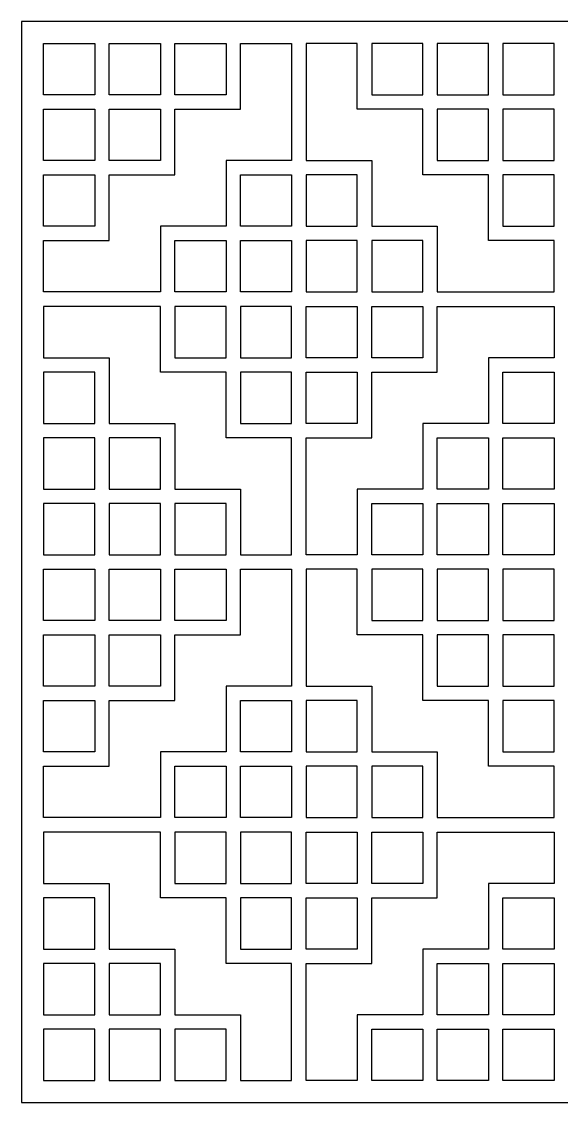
# Model space of a CAD drawing. Header units: centimetres. Extents: x 18.67 to 27, y 0.67 to 9.
# Drawn here: x 18.67 to 22.83, y 0.67 to 9 of the extents above; entities that cross this region are included whole.
import ezdxf

# ---------------------------------------------------------------- set-up
doc = ezdxf.new("R2010")
doc.units = ezdxf.units.CM
doc.header["$MEASUREMENT"] = 0
doc.layers.add('layer 1', color=7, linetype='Continuous')

msp = doc.modelspace()

# ---------------------------------------------------------------- linework, layer by layer
at = {"layer": 'layer 1', "color": 250}
for points, knots in [([(18.66911, 9.00077), (18.66911, 9.00077), (26.99977, 9.00077), (26.99977, 9.00077), (26.99977, 9.00077), (26.99977, 9.00077), (26.99977, 0.67011), (26.99977, 0.67011), (26.99977, 0.67011), (26.99977, 0.67011), (18.66911, 0.67011), (18.66911, 0.67011), (18.66911, 0.67011), (18.66911, 0.67011), (18.66911, 9.00077), (18.66911, 9.00077)], [0, 0, 0, 0, 0.2, 0.2, 0.2, 0.2, 0.4, 0.4, 0.4, 0.4, 0.6, 0.6, 0.6, 0.6, 1, 1, 1, 1]), ([(20.35747, 8.83191), (20.35747, 8.83191), (20.35747, 8.32541), (20.35747, 8.32541), (20.35747, 8.32541), (20.35747, 8.32541), (19.85097, 8.32541), (19.85097, 8.32541), (19.85097, 8.32541), (19.85097, 8.32541), (19.85097, 7.81892), (19.85097, 7.81892), (19.85097, 7.81892), (19.85097, 7.81892), (19.34448, 7.81892), (19.34448, 7.81892), (19.34448, 7.81892), (19.34448, 7.81892), (19.34448, 7.31242), (19.34448, 7.31242), (19.34448, 7.31242), (19.34448, 7.31242), (18.83798, 7.31242), (18.83798, 7.31242), (18.83798, 7.31242), (18.83798, 7.31242), (18.83798, 6.91693), (18.83798, 6.91693), (18.83798, 6.91693), (19.13864, 6.91693), (19.4393, 6.91693), (19.73996, 6.91693), (19.73996, 6.91693), (19.73996, 6.91693), (19.73996, 7.42343), (19.73996, 7.42343), (19.73996, 7.42343), (19.73996, 7.42343), (20.24646, 7.42343), (20.24646, 7.42343), (20.24646, 7.42343), (20.24646, 7.42343), (20.24646, 7.92993), (20.24646, 7.92993), (20.24646, 7.92993), (20.24646, 7.92993), (20.75295, 7.92993), (20.75295, 7.92993), (20.75295, 7.92993), (20.75295, 7.92993), (20.75295, 8.83191), (20.75295, 8.83191), (20.75295, 8.83191), (20.75295, 8.83191), (20.35747, 8.83191), (20.35747, 8.83191)], [0, 0, 0, 0, 0.0666667, 0.0666667, 0.0666667, 0.0666667, 0.1333333, 0.1333333, 0.1333333, 0.1333333, 0.2, 0.2, 0.2, 0.2, 0.2666667, 0.2666667, 0.2666667, 0.2666667, 0.3333333, 0.3333333, 0.3333333, 0.3333333, 0.4, 0.4, 0.4, 0.4, 0.4666667, 0.4666667, 0.4666667, 0.4666667, 0.5333333, 0.5333333, 0.5333333, 0.5333333, 0.6, 0.6, 0.6, 0.6, 0.6666667, 0.6666667, 0.6666667, 0.6666667, 0.7333333, 0.7333333, 0.7333333, 0.7333333, 0.8, 0.8, 0.8, 0.8, 0.8666667, 0.8666667, 0.8666667, 0.8666667, 1, 1, 1, 1]), ([(18.83798, 8.43642), (18.83798, 8.43642), (19.23346, 8.43642), (19.23346, 8.43642), (19.23346, 8.43642), (19.23346, 8.43642), (19.23346, 8.83191), (19.23346, 8.83191), (19.23346, 8.83191), (19.23346, 8.83191), (18.83798, 8.83191), (18.83798, 8.83191), (18.83798, 8.83191), (18.83798, 8.83191), (18.83798, 8.43642), (18.83798, 8.43642)], [0, 0, 0, 0, 0.2, 0.2, 0.2, 0.2, 0.4, 0.4, 0.4, 0.4, 0.6, 0.6, 0.6, 0.6, 1, 1, 1, 1]), ([(19.34448, 8.83191), (19.34448, 8.83191), (19.34448, 8.43642), (19.34448, 8.43642), (19.34448, 8.43642), (19.34448, 8.43642), (19.73996, 8.43642), (19.73996, 8.43642), (19.73996, 8.43642), (19.73996, 8.43642), (19.73996, 8.83191), (19.73996, 8.83191), (19.73996, 8.83191), (19.73996, 8.83191), (19.34448, 8.83191), (19.34448, 8.83191)], [0, 0, 0, 0, 0.2, 0.2, 0.2, 0.2, 0.4, 0.4, 0.4, 0.4, 0.6, 0.6, 0.6, 0.6, 1, 1, 1, 1]), ([(19.85097, 8.83191), (19.85097, 8.83191), (19.85097, 8.43642), (19.85097, 8.43642), (19.85097, 8.43642), (19.85097, 8.43642), (20.24646, 8.43642), (20.24646, 8.43642), (20.24646, 8.43642), (20.24646, 8.43642), (20.24646, 8.83191), (20.24646, 8.83191), (20.24646, 8.83191), (20.24646, 8.83191), (19.85097, 8.83191), (19.85097, 8.83191)], [0, 0, 0, 0, 0.2, 0.2, 0.2, 0.2, 0.4, 0.4, 0.4, 0.4, 0.6, 0.6, 0.6, 0.6, 1, 1, 1, 1]), ([(21.25945, 8.83191), (21.25945, 8.83191), (21.25945, 8.32541), (21.25945, 8.32541), (21.25945, 8.32541), (21.25945, 8.32541), (21.76594, 8.32541), (21.76594, 8.32541), (21.76594, 8.32541), (21.76594, 8.32541), (21.76594, 7.81892), (21.76594, 7.81892), (21.76594, 7.81892), (21.76594, 7.81892), (22.27244, 7.81892), (22.27244, 7.81892), (22.27244, 7.81892), (22.27244, 7.81892), (22.27244, 7.31242), (22.27244, 7.31242), (22.27244, 7.31242), (22.27244, 7.31242), (22.77894, 7.31242), (22.77894, 7.31242), (22.77894, 7.31242), (22.77894, 7.31242), (22.77894, 6.91693), (22.77894, 6.91693), (22.77894, 6.91693), (22.47828, 6.91693), (22.17761, 6.91693), (21.87696, 6.91693), (21.87696, 6.91693), (21.87696, 6.91693), (21.87696, 7.42343), (21.87696, 7.42343), (21.87696, 7.42343), (21.87696, 7.42343), (21.37046, 7.42343), (21.37046, 7.42343), (21.37046, 7.42343), (21.37046, 7.42343), (21.37046, 7.92993), (21.37046, 7.92993), (21.37046, 7.92993), (21.37046, 7.92993), (20.86397, 7.92993), (20.86397, 7.92993), (20.86397, 7.92993), (20.86397, 7.92993), (20.86397, 8.83191), (20.86397, 8.83191), (20.86397, 8.83191), (20.86397, 8.83191), (21.25945, 8.83191), (21.25945, 8.83191)], [0, 0, 0, 0, 0.0666667, 0.0666667, 0.0666667, 0.0666667, 0.1333333, 0.1333333, 0.1333333, 0.1333333, 0.2, 0.2, 0.2, 0.2, 0.2666667, 0.2666667, 0.2666667, 0.2666667, 0.3333333, 0.3333333, 0.3333333, 0.3333333, 0.4, 0.4, 0.4, 0.4, 0.4666667, 0.4666667, 0.4666667, 0.4666667, 0.5333333, 0.5333333, 0.5333333, 0.5333333, 0.6, 0.6, 0.6, 0.6, 0.6666667, 0.6666667, 0.6666667, 0.6666667, 0.7333333, 0.7333333, 0.7333333, 0.7333333, 0.8, 0.8, 0.8, 0.8, 0.8666667, 0.8666667, 0.8666667, 0.8666667, 1, 1, 1, 1]), ([(21.76594, 8.83191), (21.76594, 8.83191), (21.76594, 8.43642), (21.76594, 8.43642), (21.76594, 8.43642), (21.76594, 8.43642), (21.37046, 8.43642), (21.37046, 8.43642), (21.37046, 8.43642), (21.37046, 8.43642), (21.37046, 8.83191), (21.37046, 8.83191), (21.37046, 8.83191), (21.37046, 8.83191), (21.76594, 8.83191), (21.76594, 8.83191)], [0, 0, 0, 0, 0.2, 0.2, 0.2, 0.2, 0.4, 0.4, 0.4, 0.4, 0.6, 0.6, 0.6, 0.6, 1, 1, 1, 1]), ([(22.27244, 8.83191), (22.27244, 8.83191), (22.27244, 8.43642), (22.27244, 8.43642), (22.27244, 8.43642), (22.27244, 8.43642), (21.87696, 8.43642), (21.87696, 8.43642), (21.87696, 8.43642), (21.87696, 8.43642), (21.87696, 8.83191), (21.87696, 8.83191), (21.87696, 8.83191), (21.87696, 8.83191), (22.27244, 8.83191), (22.27244, 8.83191)], [0, 0, 0, 0, 0.2, 0.2, 0.2, 0.2, 0.4, 0.4, 0.4, 0.4, 0.6, 0.6, 0.6, 0.6, 1, 1, 1, 1]), ([(22.77894, 8.43642), (22.77894, 8.43642), (22.38345, 8.43642), (22.38345, 8.43642), (22.38345, 8.43642), (22.38345, 8.43642), (22.38345, 8.83191), (22.38345, 8.83191), (22.38345, 8.83191), (22.38345, 8.83191), (22.77894, 8.83191), (22.77894, 8.83191), (22.77894, 8.83191), (22.77894, 8.83191), (22.77894, 8.43642), (22.77894, 8.43642)], [0, 0, 0, 0, 0.2, 0.2, 0.2, 0.2, 0.4, 0.4, 0.4, 0.4, 0.6, 0.6, 0.6, 0.6, 1, 1, 1, 1]), ([(18.83798, 7.92993), (18.83798, 7.92993), (19.23346, 7.92993), (19.23346, 7.92993), (19.23346, 7.92993), (19.23346, 7.92993), (19.23346, 8.32541), (19.23346, 8.32541), (19.23346, 8.32541), (19.23346, 8.32541), (18.83798, 8.32541), (18.83798, 8.32541), (18.83798, 8.32541), (18.83798, 8.32541), (18.83798, 7.92993), (18.83798, 7.92993)], [0, 0, 0, 0, 0.2, 0.2, 0.2, 0.2, 0.4, 0.4, 0.4, 0.4, 0.6, 0.6, 0.6, 0.6, 1, 1, 1, 1]), ([(19.34448, 8.32541), (19.34448, 8.32541), (19.34448, 7.92993), (19.34448, 7.92993), (19.34448, 7.92993), (19.34448, 7.92993), (19.73996, 7.92993), (19.73996, 7.92993), (19.73996, 7.92993), (19.73996, 7.92993), (19.73996, 8.32541), (19.73996, 8.32541), (19.73996, 8.32541), (19.73996, 8.32541), (19.34448, 8.32541), (19.34448, 8.32541)], [0, 0, 0, 0, 0.2, 0.2, 0.2, 0.2, 0.4, 0.4, 0.4, 0.4, 0.6, 0.6, 0.6, 0.6, 1, 1, 1, 1]), ([(22.27244, 8.32541), (22.27244, 8.32541), (22.27244, 7.92993), (22.27244, 7.92993), (22.27244, 7.92993), (22.27244, 7.92993), (21.87696, 7.92993), (21.87696, 7.92993), (21.87696, 7.92993), (21.87696, 7.92993), (21.87696, 8.32541), (21.87696, 8.32541), (21.87696, 8.32541), (21.87696, 8.32541), (22.27244, 8.32541), (22.27244, 8.32541)], [0, 0, 0, 0, 0.2, 0.2, 0.2, 0.2, 0.4, 0.4, 0.4, 0.4, 0.6, 0.6, 0.6, 0.6, 1, 1, 1, 1]), ([(22.77894, 7.92993), (22.77894, 7.92993), (22.38345, 7.92993), (22.38345, 7.92993), (22.38345, 7.92993), (22.38345, 7.92993), (22.38345, 8.32541), (22.38345, 8.32541), (22.38345, 8.32541), (22.38345, 8.32541), (22.77894, 8.32541), (22.77894, 8.32541), (22.77894, 8.32541), (22.77894, 8.32541), (22.77894, 7.92993), (22.77894, 7.92993)], [0, 0, 0, 0, 0.2, 0.2, 0.2, 0.2, 0.4, 0.4, 0.4, 0.4, 0.6, 0.6, 0.6, 0.6, 1, 1, 1, 1]), ([(18.83798, 7.42343), (18.83798, 7.42343), (19.23346, 7.42343), (19.23346, 7.42343), (19.23346, 7.42343), (19.23346, 7.42343), (19.23346, 7.81892), (19.23346, 7.81892), (19.23346, 7.81892), (19.23346, 7.81892), (18.83798, 7.81892), (18.83798, 7.81892), (18.83798, 7.81892), (18.83798, 7.81892), (18.83798, 7.42343), (18.83798, 7.42343)], [0, 0, 0, 0, 0.2, 0.2, 0.2, 0.2, 0.4, 0.4, 0.4, 0.4, 0.6, 0.6, 0.6, 0.6, 1, 1, 1, 1]), ([(20.35747, 7.81892), (20.35747, 7.81892), (20.35747, 7.42343), (20.35747, 7.42343), (20.35747, 7.42343), (20.35747, 7.42343), (20.75295, 7.42343), (20.75295, 7.42343), (20.75295, 7.42343), (20.75295, 7.42343), (20.75295, 7.81892), (20.75295, 7.81892), (20.75295, 7.81892), (20.75295, 7.81892), (20.35747, 7.81892), (20.35747, 7.81892)], [0, 0, 0, 0, 0.2, 0.2, 0.2, 0.2, 0.4, 0.4, 0.4, 0.4, 0.6, 0.6, 0.6, 0.6, 1, 1, 1, 1]), ([(21.25945, 7.81892), (21.25945, 7.81892), (21.25945, 7.42343), (21.25945, 7.42343), (21.25945, 7.42343), (21.25945, 7.42343), (20.86397, 7.42343), (20.86397, 7.42343), (20.86397, 7.42343), (20.86397, 7.42343), (20.86397, 7.81892), (20.86397, 7.81892), (20.86397, 7.81892), (20.86397, 7.81892), (21.25945, 7.81892), (21.25945, 7.81892)], [0, 0, 0, 0, 0.2, 0.2, 0.2, 0.2, 0.4, 0.4, 0.4, 0.4, 0.6, 0.6, 0.6, 0.6, 1, 1, 1, 1]), ([(22.77894, 7.42343), (22.77894, 7.42343), (22.38345, 7.42343), (22.38345, 7.42343), (22.38345, 7.42343), (22.38345, 7.42343), (22.38345, 7.81892), (22.38345, 7.81892), (22.38345, 7.81892), (22.38345, 7.81892), (22.77894, 7.81892), (22.77894, 7.81892), (22.77894, 7.81892), (22.77894, 7.81892), (22.77894, 7.42343), (22.77894, 7.42343)], [0, 0, 0, 0, 0.2, 0.2, 0.2, 0.2, 0.4, 0.4, 0.4, 0.4, 0.6, 0.6, 0.6, 0.6, 1, 1, 1, 1]), ([(19.85097, 7.31242), (19.85097, 7.31242), (19.85097, 6.91693), (19.85097, 6.91693), (19.85097, 6.91693), (19.85097, 6.91693), (20.24646, 6.91693), (20.24646, 6.91693), (20.24646, 6.91693), (20.24646, 6.91693), (20.24646, 7.31242), (20.24646, 7.31242), (20.24646, 7.31242), (20.24646, 7.31242), (19.85097, 7.31242), (19.85097, 7.31242)], [0, 0, 0, 0, 0.2, 0.2, 0.2, 0.2, 0.4, 0.4, 0.4, 0.4, 0.6, 0.6, 0.6, 0.6, 1, 1, 1, 1]), ([(20.35747, 7.31242), (20.35747, 7.31242), (20.35747, 6.91693), (20.35747, 6.91693), (20.35747, 6.91693), (20.35747, 6.91693), (20.75295, 6.91693), (20.75295, 6.91693), (20.75295, 6.91693), (20.75295, 6.91693), (20.75295, 7.31242), (20.75295, 7.31242), (20.75295, 7.31242), (20.75295, 7.31242), (20.35747, 7.31242), (20.35747, 7.31242)], [0, 0, 0, 0, 0.2, 0.2, 0.2, 0.2, 0.4, 0.4, 0.4, 0.4, 0.6, 0.6, 0.6, 0.6, 1, 1, 1, 1]), ([(21.25945, 7.31242), (21.25945, 7.31242), (21.25945, 6.91693), (21.25945, 6.91693), (21.25945, 6.91693), (21.25945, 6.91693), (20.86397, 6.91693), (20.86397, 6.91693), (20.86397, 6.91693), (20.86397, 6.91693), (20.86397, 7.31242), (20.86397, 7.31242), (20.86397, 7.31242), (20.86397, 7.31242), (21.25945, 7.31242), (21.25945, 7.31242)], [0, 0, 0, 0, 0.2, 0.2, 0.2, 0.2, 0.4, 0.4, 0.4, 0.4, 0.6, 0.6, 0.6, 0.6, 1, 1, 1, 1]), ([(21.76594, 7.31242), (21.76594, 7.31242), (21.76594, 6.91693), (21.76594, 6.91693), (21.76594, 6.91693), (21.76594, 6.91693), (21.37046, 6.91693), (21.37046, 6.91693), (21.37046, 6.91693), (21.37046, 6.91693), (21.37046, 7.31242), (21.37046, 7.31242), (21.37046, 7.31242), (21.37046, 7.31242), (21.76594, 7.31242), (21.76594, 7.31242)], [0, 0, 0, 0, 0.2, 0.2, 0.2, 0.2, 0.4, 0.4, 0.4, 0.4, 0.6, 0.6, 0.6, 0.6, 1, 1, 1, 1]), ([(20.35747, 4.89095), (20.35747, 4.89095), (20.35747, 5.39744), (20.35747, 5.39744), (20.35747, 5.39744), (20.35747, 5.39744), (19.85097, 5.39744), (19.85097, 5.39744), (19.85097, 5.39744), (19.85097, 5.39744), (19.85097, 5.90394), (19.85097, 5.90394), (19.85097, 5.90394), (19.85097, 5.90394), (19.34448, 5.90394), (19.34448, 5.90394), (19.34448, 5.90394), (19.34448, 5.90394), (19.34448, 6.41044), (19.34448, 6.41044), (19.34448, 6.41044), (19.34448, 6.41044), (18.83798, 6.41044), (18.83798, 6.41044), (18.83798, 6.41044), (18.83798, 6.41044), (18.83798, 6.80592), (18.83798, 6.80592), (18.83798, 6.80592), (19.13864, 6.80592), (19.4393, 6.80592), (19.73996, 6.80592), (19.73996, 6.80592), (19.73996, 6.80592), (19.73996, 6.29942), (19.73996, 6.29942), (19.73996, 6.29942), (19.73996, 6.29942), (20.24646, 6.29942), (20.24646, 6.29942), (20.24646, 6.29942), (20.24646, 6.29942), (20.24646, 5.79292), (20.24646, 5.79292), (20.24646, 5.79292), (20.24646, 5.79292), (20.75295, 5.79292), (20.75295, 5.79292), (20.75295, 5.79292), (20.75295, 5.79292), (20.75295, 4.89095), (20.75295, 4.89095), (20.75295, 4.89095), (20.75295, 4.89095), (20.35747, 4.89095), (20.35747, 4.89095)], [0, 0, 0, 0, 0.0666667, 0.0666667, 0.0666667, 0.0666667, 0.1333333, 0.1333333, 0.1333333, 0.1333333, 0.2, 0.2, 0.2, 0.2, 0.2666667, 0.2666667, 0.2666667, 0.2666667, 0.3333333, 0.3333333, 0.3333333, 0.3333333, 0.4, 0.4, 0.4, 0.4, 0.4666667, 0.4666667, 0.4666667, 0.4666667, 0.5333333, 0.5333333, 0.5333333, 0.5333333, 0.6, 0.6, 0.6, 0.6, 0.6666667, 0.6666667, 0.6666667, 0.6666667, 0.7333333, 0.7333333, 0.7333333, 0.7333333, 0.8, 0.8, 0.8, 0.8, 0.8666667, 0.8666667, 0.8666667, 0.8666667, 1, 1, 1, 1]), ([(19.85097, 6.41044), (19.85097, 6.41044), (19.85097, 6.80592), (19.85097, 6.80592), (19.85097, 6.80592), (19.85097, 6.80592), (20.24646, 6.80592), (20.24646, 6.80592), (20.24646, 6.80592), (20.24646, 6.80592), (20.24646, 6.41044), (20.24646, 6.41044), (20.24646, 6.41044), (20.24646, 6.41044), (19.85097, 6.41044), (19.85097, 6.41044)], [0, 0, 0, 0, 0.2, 0.2, 0.2, 0.2, 0.4, 0.4, 0.4, 0.4, 0.6, 0.6, 0.6, 0.6, 1, 1, 1, 1]), ([(20.35747, 6.41044), (20.35747, 6.41044), (20.35747, 6.80592), (20.35747, 6.80592), (20.35747, 6.80592), (20.35747, 6.80592), (20.75295, 6.80592), (20.75295, 6.80592), (20.75295, 6.80592), (20.75295, 6.80592), (20.75295, 6.41044), (20.75295, 6.41044), (20.75295, 6.41044), (20.75295, 6.41044), (20.35747, 6.41044), (20.35747, 6.41044)], [0, 0, 0, 0, 0.2, 0.2, 0.2, 0.2, 0.4, 0.4, 0.4, 0.4, 0.6, 0.6, 0.6, 0.6, 1, 1, 1, 1]), ([(21.25945, 4.89095), (21.25945, 4.89095), (21.25945, 5.39744), (21.25945, 5.39744), (21.25945, 5.39744), (21.25945, 5.39744), (21.76594, 5.39744), (21.76594, 5.39744), (21.76594, 5.39744), (21.76594, 5.39744), (21.76594, 5.90394), (21.76594, 5.90394), (21.76594, 5.90394), (21.76594, 5.90394), (22.27244, 5.90394), (22.27244, 5.90394), (22.27244, 5.90394), (22.27244, 5.90394), (22.27244, 6.41044), (22.27244, 6.41044), (22.27244, 6.41044), (22.27244, 6.41044), (22.77894, 6.41044), (22.77894, 6.41044), (22.77894, 6.41044), (22.77894, 6.41044), (22.77894, 6.80592), (22.77894, 6.80592), (22.77894, 6.80592), (22.47828, 6.80592), (22.17761, 6.80592), (21.87696, 6.80592), (21.87696, 6.80592), (21.87696, 6.80592), (21.87696, 6.29942), (21.87696, 6.29942), (21.87696, 6.29942), (21.87696, 6.29942), (21.37046, 6.29942), (21.37046, 6.29942), (21.37046, 6.29942), (21.37046, 6.29942), (21.37046, 5.79292), (21.37046, 5.79292), (21.37046, 5.79292), (21.37046, 5.79292), (20.86397, 5.79292), (20.86397, 5.79292), (20.86397, 5.79292), (20.86397, 5.79292), (20.86397, 4.89095), (20.86397, 4.89095), (20.86397, 4.89095), (20.86397, 4.89095), (21.25945, 4.89095), (21.25945, 4.89095)], [0, 0, 0, 0, 0.0666667, 0.0666667, 0.0666667, 0.0666667, 0.1333333, 0.1333333, 0.1333333, 0.1333333, 0.2, 0.2, 0.2, 0.2, 0.2666667, 0.2666667, 0.2666667, 0.2666667, 0.3333333, 0.3333333, 0.3333333, 0.3333333, 0.4, 0.4, 0.4, 0.4, 0.4666667, 0.4666667, 0.4666667, 0.4666667, 0.5333333, 0.5333333, 0.5333333, 0.5333333, 0.6, 0.6, 0.6, 0.6, 0.6666667, 0.6666667, 0.6666667, 0.6666667, 0.7333333, 0.7333333, 0.7333333, 0.7333333, 0.8, 0.8, 0.8, 0.8, 0.8666667, 0.8666667, 0.8666667, 0.8666667, 1, 1, 1, 1]), ([(21.25945, 6.41044), (21.25945, 6.41044), (21.25945, 6.80592), (21.25945, 6.80592), (21.25945, 6.80592), (21.25945, 6.80592), (20.86397, 6.80592), (20.86397, 6.80592), (20.86397, 6.80592), (20.86397, 6.80592), (20.86397, 6.41044), (20.86397, 6.41044), (20.86397, 6.41044), (20.86397, 6.41044), (21.25945, 6.41044), (21.25945, 6.41044)], [0, 0, 0, 0, 0.2, 0.2, 0.2, 0.2, 0.4, 0.4, 0.4, 0.4, 0.6, 0.6, 0.6, 0.6, 1, 1, 1, 1]), ([(21.76594, 6.41044), (21.76594, 6.41044), (21.76594, 6.80592), (21.76594, 6.80592), (21.76594, 6.80592), (21.76594, 6.80592), (21.37046, 6.80592), (21.37046, 6.80592), (21.37046, 6.80592), (21.37046, 6.80592), (21.37046, 6.41044), (21.37046, 6.41044), (21.37046, 6.41044), (21.37046, 6.41044), (21.76594, 6.41044), (21.76594, 6.41044)], [0, 0, 0, 0, 0.2, 0.2, 0.2, 0.2, 0.4, 0.4, 0.4, 0.4, 0.6, 0.6, 0.6, 0.6, 1, 1, 1, 1]), ([(18.83798, 6.29942), (18.83798, 6.29942), (19.23346, 6.29942), (19.23346, 6.29942), (19.23346, 6.29942), (19.23346, 6.29942), (19.23346, 5.90394), (19.23346, 5.90394), (19.23346, 5.90394), (19.23346, 5.90394), (18.83798, 5.90394), (18.83798, 5.90394), (18.83798, 5.90394), (18.83798, 5.90394), (18.83798, 6.29942), (18.83798, 6.29942)], [0, 0, 0, 0, 0.2, 0.2, 0.2, 0.2, 0.4, 0.4, 0.4, 0.4, 0.6, 0.6, 0.6, 0.6, 1, 1, 1, 1]), ([(20.35747, 5.90394), (20.35747, 5.90394), (20.35747, 6.29942), (20.35747, 6.29942), (20.35747, 6.29942), (20.35747, 6.29942), (20.75295, 6.29942), (20.75295, 6.29942), (20.75295, 6.29942), (20.75295, 6.29942), (20.75295, 5.90394), (20.75295, 5.90394), (20.75295, 5.90394), (20.75295, 5.90394), (20.35747, 5.90394), (20.35747, 5.90394)], [0, 0, 0, 0, 0.2, 0.2, 0.2, 0.2, 0.4, 0.4, 0.4, 0.4, 0.6, 0.6, 0.6, 0.6, 1, 1, 1, 1]), ([(21.25945, 5.90394), (21.25945, 5.90394), (21.25945, 6.29942), (21.25945, 6.29942), (21.25945, 6.29942), (21.25945, 6.29942), (20.86397, 6.29942), (20.86397, 6.29942), (20.86397, 6.29942), (20.86397, 6.29942), (20.86397, 5.90394), (20.86397, 5.90394), (20.86397, 5.90394), (20.86397, 5.90394), (21.25945, 5.90394), (21.25945, 5.90394)], [0, 0, 0, 0, 0.2, 0.2, 0.2, 0.2, 0.4, 0.4, 0.4, 0.4, 0.6, 0.6, 0.6, 0.6, 1, 1, 1, 1]), ([(22.77894, 6.29942), (22.77894, 6.29942), (22.38345, 6.29942), (22.38345, 6.29942), (22.38345, 6.29942), (22.38345, 6.29942), (22.38345, 5.90394), (22.38345, 5.90394), (22.38345, 5.90394), (22.38345, 5.90394), (22.77894, 5.90394), (22.77894, 5.90394), (22.77894, 5.90394), (22.77894, 5.90394), (22.77894, 6.29942), (22.77894, 6.29942)], [0, 0, 0, 0, 0.2, 0.2, 0.2, 0.2, 0.4, 0.4, 0.4, 0.4, 0.6, 0.6, 0.6, 0.6, 1, 1, 1, 1]), ([(18.83798, 5.79292), (18.83798, 5.79292), (19.23346, 5.79292), (19.23346, 5.79292), (19.23346, 5.79292), (19.23346, 5.79292), (19.23346, 5.39744), (19.23346, 5.39744), (19.23346, 5.39744), (19.23346, 5.39744), (18.83798, 5.39744), (18.83798, 5.39744), (18.83798, 5.39744), (18.83798, 5.39744), (18.83798, 5.79292), (18.83798, 5.79292)], [0, 0, 0, 0, 0.2, 0.2, 0.2, 0.2, 0.4, 0.4, 0.4, 0.4, 0.6, 0.6, 0.6, 0.6, 1, 1, 1, 1]), ([(19.34448, 5.39744), (19.34448, 5.39744), (19.34448, 5.79292), (19.34448, 5.79292), (19.34448, 5.79292), (19.34448, 5.79292), (19.73996, 5.79292), (19.73996, 5.79292), (19.73996, 5.79292), (19.73996, 5.79292), (19.73996, 5.39744), (19.73996, 5.39744), (19.73996, 5.39744), (19.73996, 5.39744), (19.34448, 5.39744), (19.34448, 5.39744)], [0, 0, 0, 0, 0.2, 0.2, 0.2, 0.2, 0.4, 0.4, 0.4, 0.4, 0.6, 0.6, 0.6, 0.6, 1, 1, 1, 1]), ([(22.27244, 5.39744), (22.27244, 5.39744), (22.27244, 5.79292), (22.27244, 5.79292), (22.27244, 5.79292), (22.27244, 5.79292), (21.87696, 5.79292), (21.87696, 5.79292), (21.87696, 5.79292), (21.87696, 5.79292), (21.87696, 5.39744), (21.87696, 5.39744), (21.87696, 5.39744), (21.87696, 5.39744), (22.27244, 5.39744), (22.27244, 5.39744)], [0, 0, 0, 0, 0.2, 0.2, 0.2, 0.2, 0.4, 0.4, 0.4, 0.4, 0.6, 0.6, 0.6, 0.6, 1, 1, 1, 1]), ([(22.77894, 5.79292), (22.77894, 5.79292), (22.38345, 5.79292), (22.38345, 5.79292), (22.38345, 5.79292), (22.38345, 5.79292), (22.38345, 5.39744), (22.38345, 5.39744), (22.38345, 5.39744), (22.38345, 5.39744), (22.77894, 5.39744), (22.77894, 5.39744), (22.77894, 5.39744), (22.77894, 5.39744), (22.77894, 5.79292), (22.77894, 5.79292)], [0, 0, 0, 0, 0.2, 0.2, 0.2, 0.2, 0.4, 0.4, 0.4, 0.4, 0.6, 0.6, 0.6, 0.6, 1, 1, 1, 1]), ([(18.83798, 5.28643), (18.83798, 5.28643), (19.23346, 5.28643), (19.23346, 5.28643), (19.23346, 5.28643), (19.23346, 5.28643), (19.23346, 4.89095), (19.23346, 4.89095), (19.23346, 4.89095), (19.23346, 4.89095), (18.83798, 4.89095), (18.83798, 4.89095), (18.83798, 4.89095), (18.83798, 4.89095), (18.83798, 5.28643), (18.83798, 5.28643)], [0, 0, 0, 0, 0.2, 0.2, 0.2, 0.2, 0.4, 0.4, 0.4, 0.4, 0.6, 0.6, 0.6, 0.6, 1, 1, 1, 1]), ([(19.34448, 4.89095), (19.34448, 4.89095), (19.34448, 5.28643), (19.34448, 5.28643), (19.34448, 5.28643), (19.34448, 5.28643), (19.73996, 5.28643), (19.73996, 5.28643), (19.73996, 5.28643), (19.73996, 5.28643), (19.73996, 4.89095), (19.73996, 4.89095), (19.73996, 4.89095), (19.73996, 4.89095), (19.34448, 4.89095), (19.34448, 4.89095)], [0, 0, 0, 0, 0.2, 0.2, 0.2, 0.2, 0.4, 0.4, 0.4, 0.4, 0.6, 0.6, 0.6, 0.6, 1, 1, 1, 1]), ([(19.85097, 4.89095), (19.85097, 4.89095), (19.85097, 5.28643), (19.85097, 5.28643), (19.85097, 5.28643), (19.85097, 5.28643), (20.24646, 5.28643), (20.24646, 5.28643), (20.24646, 5.28643), (20.24646, 5.28643), (20.24646, 4.89095), (20.24646, 4.89095), (20.24646, 4.89095), (20.24646, 4.89095), (19.85097, 4.89095), (19.85097, 4.89095)], [0, 0, 0, 0, 0.2, 0.2, 0.2, 0.2, 0.4, 0.4, 0.4, 0.4, 0.6, 0.6, 0.6, 0.6, 1, 1, 1, 1]), ([(21.76594, 4.89095), (21.76594, 4.89095), (21.76594, 5.28643), (21.76594, 5.28643), (21.76594, 5.28643), (21.76594, 5.28643), (21.37046, 5.28643), (21.37046, 5.28643), (21.37046, 5.28643), (21.37046, 5.28643), (21.37046, 4.89095), (21.37046, 4.89095), (21.37046, 4.89095), (21.37046, 4.89095), (21.76594, 4.89095), (21.76594, 4.89095)], [0, 0, 0, 0, 0.2, 0.2, 0.2, 0.2, 0.4, 0.4, 0.4, 0.4, 0.6, 0.6, 0.6, 0.6, 1, 1, 1, 1]), ([(22.27244, 4.89095), (22.27244, 4.89095), (22.27244, 5.28643), (22.27244, 5.28643), (22.27244, 5.28643), (22.27244, 5.28643), (21.87696, 5.28643), (21.87696, 5.28643), (21.87696, 5.28643), (21.87696, 5.28643), (21.87696, 4.89095), (21.87696, 4.89095), (21.87696, 4.89095), (21.87696, 4.89095), (22.27244, 4.89095), (22.27244, 4.89095)], [0, 0, 0, 0, 0.2, 0.2, 0.2, 0.2, 0.4, 0.4, 0.4, 0.4, 0.6, 0.6, 0.6, 0.6, 1, 1, 1, 1]), ([(22.77894, 5.28643), (22.77894, 5.28643), (22.38345, 5.28643), (22.38345, 5.28643), (22.38345, 5.28643), (22.38345, 5.28643), (22.38345, 4.89095), (22.38345, 4.89095), (22.38345, 4.89095), (22.38345, 4.89095), (22.77894, 4.89095), (22.77894, 4.89095), (22.77894, 4.89095), (22.77894, 4.89095), (22.77894, 5.28643), (22.77894, 5.28643)], [0, 0, 0, 0, 0.2, 0.2, 0.2, 0.2, 0.4, 0.4, 0.4, 0.4, 0.6, 0.6, 0.6, 0.6, 1, 1, 1, 1]), ([(20.35747, 4.77994), (20.35747, 4.77994), (20.35747, 4.27344), (20.35747, 4.27344), (20.35747, 4.27344), (20.35747, 4.27344), (19.85097, 4.27344), (19.85097, 4.27344), (19.85097, 4.27344), (19.85097, 4.27344), (19.85097, 3.76694), (19.85097, 3.76694), (19.85097, 3.76694), (19.85097, 3.76694), (19.34448, 3.76694), (19.34448, 3.76694), (19.34448, 3.76694), (19.34448, 3.76694), (19.34448, 3.26045), (19.34448, 3.26045), (19.34448, 3.26045), (19.34448, 3.26045), (18.83798, 3.26045), (18.83798, 3.26045), (18.83798, 3.26045), (18.83798, 3.26045), (18.83798, 2.86497), (18.83798, 2.86497), (18.83798, 2.86497), (19.13864, 2.86497), (19.4393, 2.86497), (19.73996, 2.86497), (19.73996, 2.86497), (19.73996, 2.86497), (19.73996, 3.37146), (19.73996, 3.37146), (19.73996, 3.37146), (19.73996, 3.37146), (20.24646, 3.37146), (20.24646, 3.37146), (20.24646, 3.37146), (20.24646, 3.37146), (20.24646, 3.87796), (20.24646, 3.87796), (20.24646, 3.87796), (20.24646, 3.87796), (20.75295, 3.87796), (20.75295, 3.87796), (20.75295, 3.87796), (20.75295, 3.87796), (20.75295, 4.77994), (20.75295, 4.77994), (20.75295, 4.77994), (20.75295, 4.77994), (20.35747, 4.77994), (20.35747, 4.77994)], [0, 0, 0, 0, 0.0666667, 0.0666667, 0.0666667, 0.0666667, 0.1333333, 0.1333333, 0.1333333, 0.1333333, 0.2, 0.2, 0.2, 0.2, 0.2666667, 0.2666667, 0.2666667, 0.2666667, 0.3333333, 0.3333333, 0.3333333, 0.3333333, 0.4, 0.4, 0.4, 0.4, 0.4666667, 0.4666667, 0.4666667, 0.4666667, 0.5333333, 0.5333333, 0.5333333, 0.5333333, 0.6, 0.6, 0.6, 0.6, 0.6666667, 0.6666667, 0.6666667, 0.6666667, 0.7333333, 0.7333333, 0.7333333, 0.7333333, 0.8, 0.8, 0.8, 0.8, 0.8666667, 0.8666667, 0.8666667, 0.8666667, 1, 1, 1, 1]), ([(18.83798, 4.38446), (18.83798, 4.38446), (19.23346, 4.38446), (19.23346, 4.38446), (19.23346, 4.38446), (19.23346, 4.38446), (19.23346, 4.77994), (19.23346, 4.77994), (19.23346, 4.77994), (19.23346, 4.77994), (18.83798, 4.77994), (18.83798, 4.77994), (18.83798, 4.77994), (18.83798, 4.77994), (18.83798, 4.38446), (18.83798, 4.38446)], [0, 0, 0, 0, 0.2, 0.2, 0.2, 0.2, 0.4, 0.4, 0.4, 0.4, 0.6, 0.6, 0.6, 0.6, 1, 1, 1, 1]), ([(19.34448, 4.77994), (19.34448, 4.77994), (19.34448, 4.38446), (19.34448, 4.38446), (19.34448, 4.38446), (19.34448, 4.38446), (19.73996, 4.38446), (19.73996, 4.38446), (19.73996, 4.38446), (19.73996, 4.38446), (19.73996, 4.77994), (19.73996, 4.77994), (19.73996, 4.77994), (19.73996, 4.77994), (19.34448, 4.77994), (19.34448, 4.77994)], [0, 0, 0, 0, 0.2, 0.2, 0.2, 0.2, 0.4, 0.4, 0.4, 0.4, 0.6, 0.6, 0.6, 0.6, 1, 1, 1, 1]), ([(19.85097, 4.77994), (19.85097, 4.77994), (19.85097, 4.38446), (19.85097, 4.38446), (19.85097, 4.38446), (19.85097, 4.38446), (20.24646, 4.38446), (20.24646, 4.38446), (20.24646, 4.38446), (20.24646, 4.38446), (20.24646, 4.77994), (20.24646, 4.77994), (20.24646, 4.77994), (20.24646, 4.77994), (19.85097, 4.77994), (19.85097, 4.77994)], [0, 0, 0, 0, 0.2, 0.2, 0.2, 0.2, 0.4, 0.4, 0.4, 0.4, 0.6, 0.6, 0.6, 0.6, 1, 1, 1, 1]), ([(21.25945, 4.77994), (21.25945, 4.77994), (21.25945, 4.27344), (21.25945, 4.27344), (21.25945, 4.27344), (21.25945, 4.27344), (21.76594, 4.27344), (21.76594, 4.27344), (21.76594, 4.27344), (21.76594, 4.27344), (21.76594, 3.76694), (21.76594, 3.76694), (21.76594, 3.76694), (21.76594, 3.76694), (22.27244, 3.76694), (22.27244, 3.76694), (22.27244, 3.76694), (22.27244, 3.76694), (22.27244, 3.26045), (22.27244, 3.26045), (22.27244, 3.26045), (22.27244, 3.26045), (22.77894, 3.26045), (22.77894, 3.26045), (22.77894, 3.26045), (22.77894, 3.26045), (22.77894, 2.86497), (22.77894, 2.86497), (22.77894, 2.86497), (22.47828, 2.86497), (22.17761, 2.86497), (21.87696, 2.86497), (21.87696, 2.86497), (21.87696, 2.86497), (21.87696, 3.37146), (21.87696, 3.37146), (21.87696, 3.37146), (21.87696, 3.37146), (21.37046, 3.37146), (21.37046, 3.37146), (21.37046, 3.37146), (21.37046, 3.37146), (21.37046, 3.87796), (21.37046, 3.87796), (21.37046, 3.87796), (21.37046, 3.87796), (20.86397, 3.87796), (20.86397, 3.87796), (20.86397, 3.87796), (20.86397, 3.87796), (20.86397, 4.77994), (20.86397, 4.77994), (20.86397, 4.77994), (20.86397, 4.77994), (21.25945, 4.77994), (21.25945, 4.77994)], [0, 0, 0, 0, 0.0666667, 0.0666667, 0.0666667, 0.0666667, 0.1333333, 0.1333333, 0.1333333, 0.1333333, 0.2, 0.2, 0.2, 0.2, 0.2666667, 0.2666667, 0.2666667, 0.2666667, 0.3333333, 0.3333333, 0.3333333, 0.3333333, 0.4, 0.4, 0.4, 0.4, 0.4666667, 0.4666667, 0.4666667, 0.4666667, 0.5333333, 0.5333333, 0.5333333, 0.5333333, 0.6, 0.6, 0.6, 0.6, 0.6666667, 0.6666667, 0.6666667, 0.6666667, 0.7333333, 0.7333333, 0.7333333, 0.7333333, 0.8, 0.8, 0.8, 0.8, 0.8666667, 0.8666667, 0.8666667, 0.8666667, 1, 1, 1, 1]), ([(21.76594, 4.77994), (21.76594, 4.77994), (21.76594, 4.38446), (21.76594, 4.38446), (21.76594, 4.38446), (21.76594, 4.38446), (21.37046, 4.38446), (21.37046, 4.38446), (21.37046, 4.38446), (21.37046, 4.38446), (21.37046, 4.77994), (21.37046, 4.77994), (21.37046, 4.77994), (21.37046, 4.77994), (21.76594, 4.77994), (21.76594, 4.77994)], [0, 0, 0, 0, 0.2, 0.2, 0.2, 0.2, 0.4, 0.4, 0.4, 0.4, 0.6, 0.6, 0.6, 0.6, 1, 1, 1, 1]), ([(22.27244, 4.77994), (22.27244, 4.77994), (22.27244, 4.38446), (22.27244, 4.38446), (22.27244, 4.38446), (22.27244, 4.38446), (21.87696, 4.38446), (21.87696, 4.38446), (21.87696, 4.38446), (21.87696, 4.38446), (21.87696, 4.77994), (21.87696, 4.77994), (21.87696, 4.77994), (21.87696, 4.77994), (22.27244, 4.77994), (22.27244, 4.77994)], [0, 0, 0, 0, 0.2, 0.2, 0.2, 0.2, 0.4, 0.4, 0.4, 0.4, 0.6, 0.6, 0.6, 0.6, 1, 1, 1, 1]), ([(22.77894, 4.38446), (22.77894, 4.38446), (22.38345, 4.38446), (22.38345, 4.38446), (22.38345, 4.38446), (22.38345, 4.38446), (22.38345, 4.77994), (22.38345, 4.77994), (22.38345, 4.77994), (22.38345, 4.77994), (22.77894, 4.77994), (22.77894, 4.77994), (22.77894, 4.77994), (22.77894, 4.77994), (22.77894, 4.38446), (22.77894, 4.38446)], [0, 0, 0, 0, 0.2, 0.2, 0.2, 0.2, 0.4, 0.4, 0.4, 0.4, 0.6, 0.6, 0.6, 0.6, 1, 1, 1, 1]), ([(18.83798, 3.87796), (18.83798, 3.87796), (19.23346, 3.87796), (19.23346, 3.87796), (19.23346, 3.87796), (19.23346, 3.87796), (19.23346, 4.27344), (19.23346, 4.27344), (19.23346, 4.27344), (19.23346, 4.27344), (18.83798, 4.27344), (18.83798, 4.27344), (18.83798, 4.27344), (18.83798, 4.27344), (18.83798, 3.87796), (18.83798, 3.87796)], [0, 0, 0, 0, 0.2, 0.2, 0.2, 0.2, 0.4, 0.4, 0.4, 0.4, 0.6, 0.6, 0.6, 0.6, 1, 1, 1, 1]), ([(19.34448, 4.27344), (19.34448, 4.27344), (19.34448, 3.87796), (19.34448, 3.87796), (19.34448, 3.87796), (19.34448, 3.87796), (19.73996, 3.87796), (19.73996, 3.87796), (19.73996, 3.87796), (19.73996, 3.87796), (19.73996, 4.27344), (19.73996, 4.27344), (19.73996, 4.27344), (19.73996, 4.27344), (19.34448, 4.27344), (19.34448, 4.27344)], [0, 0, 0, 0, 0.2, 0.2, 0.2, 0.2, 0.4, 0.4, 0.4, 0.4, 0.6, 0.6, 0.6, 0.6, 1, 1, 1, 1]), ([(22.27244, 4.27344), (22.27244, 4.27344), (22.27244, 3.87796), (22.27244, 3.87796), (22.27244, 3.87796), (22.27244, 3.87796), (21.87696, 3.87796), (21.87696, 3.87796), (21.87696, 3.87796), (21.87696, 3.87796), (21.87696, 4.27344), (21.87696, 4.27344), (21.87696, 4.27344), (21.87696, 4.27344), (22.27244, 4.27344), (22.27244, 4.27344)], [0, 0, 0, 0, 0.2, 0.2, 0.2, 0.2, 0.4, 0.4, 0.4, 0.4, 0.6, 0.6, 0.6, 0.6, 1, 1, 1, 1]), ([(22.77894, 3.87796), (22.77894, 3.87796), (22.38345, 3.87796), (22.38345, 3.87796), (22.38345, 3.87796), (22.38345, 3.87796), (22.38345, 4.27344), (22.38345, 4.27344), (22.38345, 4.27344), (22.38345, 4.27344), (22.77894, 4.27344), (22.77894, 4.27344), (22.77894, 4.27344), (22.77894, 4.27344), (22.77894, 3.87796), (22.77894, 3.87796)], [0, 0, 0, 0, 0.2, 0.2, 0.2, 0.2, 0.4, 0.4, 0.4, 0.4, 0.6, 0.6, 0.6, 0.6, 1, 1, 1, 1]), ([(18.83798, 3.37146), (18.83798, 3.37146), (19.23346, 3.37146), (19.23346, 3.37146), (19.23346, 3.37146), (19.23346, 3.37146), (19.23346, 3.76694), (19.23346, 3.76694), (19.23346, 3.76694), (19.23346, 3.76694), (18.83798, 3.76694), (18.83798, 3.76694), (18.83798, 3.76694), (18.83798, 3.76694), (18.83798, 3.37146), (18.83798, 3.37146)], [0, 0, 0, 0, 0.2, 0.2, 0.2, 0.2, 0.4, 0.4, 0.4, 0.4, 0.6, 0.6, 0.6, 0.6, 1, 1, 1, 1]), ([(20.35747, 3.76694), (20.35747, 3.76694), (20.35747, 3.37146), (20.35747, 3.37146), (20.35747, 3.37146), (20.35747, 3.37146), (20.75295, 3.37146), (20.75295, 3.37146), (20.75295, 3.37146), (20.75295, 3.37146), (20.75295, 3.76694), (20.75295, 3.76694), (20.75295, 3.76694), (20.75295, 3.76694), (20.35747, 3.76694), (20.35747, 3.76694)], [0, 0, 0, 0, 0.2, 0.2, 0.2, 0.2, 0.4, 0.4, 0.4, 0.4, 0.6, 0.6, 0.6, 0.6, 1, 1, 1, 1]), ([(21.25945, 3.76694), (21.25945, 3.76694), (21.25945, 3.37146), (21.25945, 3.37146), (21.25945, 3.37146), (21.25945, 3.37146), (20.86397, 3.37146), (20.86397, 3.37146), (20.86397, 3.37146), (20.86397, 3.37146), (20.86397, 3.76694), (20.86397, 3.76694), (20.86397, 3.76694), (20.86397, 3.76694), (21.25945, 3.76694), (21.25945, 3.76694)], [0, 0, 0, 0, 0.2, 0.2, 0.2, 0.2, 0.4, 0.4, 0.4, 0.4, 0.6, 0.6, 0.6, 0.6, 1, 1, 1, 1]), ([(22.77894, 3.37146), (22.77894, 3.37146), (22.38345, 3.37146), (22.38345, 3.37146), (22.38345, 3.37146), (22.38345, 3.37146), (22.38345, 3.76694), (22.38345, 3.76694), (22.38345, 3.76694), (22.38345, 3.76694), (22.77894, 3.76694), (22.77894, 3.76694), (22.77894, 3.76694), (22.77894, 3.76694), (22.77894, 3.37146), (22.77894, 3.37146)], [0, 0, 0, 0, 0.2, 0.2, 0.2, 0.2, 0.4, 0.4, 0.4, 0.4, 0.6, 0.6, 0.6, 0.6, 1, 1, 1, 1]), ([(19.85097, 3.26045), (19.85097, 3.26045), (19.85097, 2.86497), (19.85097, 2.86497), (19.85097, 2.86497), (19.85097, 2.86497), (20.24646, 2.86497), (20.24646, 2.86497), (20.24646, 2.86497), (20.24646, 2.86497), (20.24646, 3.26045), (20.24646, 3.26045), (20.24646, 3.26045), (20.24646, 3.26045), (19.85097, 3.26045), (19.85097, 3.26045)], [0, 0, 0, 0, 0.2, 0.2, 0.2, 0.2, 0.4, 0.4, 0.4, 0.4, 0.6, 0.6, 0.6, 0.6, 1, 1, 1, 1]), ([(20.35747, 3.26045), (20.35747, 3.26045), (20.35747, 2.86497), (20.35747, 2.86497), (20.35747, 2.86497), (20.35747, 2.86497), (20.75295, 2.86497), (20.75295, 2.86497), (20.75295, 2.86497), (20.75295, 2.86497), (20.75295, 3.26045), (20.75295, 3.26045), (20.75295, 3.26045), (20.75295, 3.26045), (20.35747, 3.26045), (20.35747, 3.26045)], [0, 0, 0, 0, 0.2, 0.2, 0.2, 0.2, 0.4, 0.4, 0.4, 0.4, 0.6, 0.6, 0.6, 0.6, 1, 1, 1, 1]), ([(21.25945, 3.26045), (21.25945, 3.26045), (21.25945, 2.86497), (21.25945, 2.86497), (21.25945, 2.86497), (21.25945, 2.86497), (20.86397, 2.86497), (20.86397, 2.86497), (20.86397, 2.86497), (20.86397, 2.86497), (20.86397, 3.26045), (20.86397, 3.26045), (20.86397, 3.26045), (20.86397, 3.26045), (21.25945, 3.26045), (21.25945, 3.26045)], [0, 0, 0, 0, 0.2, 0.2, 0.2, 0.2, 0.4, 0.4, 0.4, 0.4, 0.6, 0.6, 0.6, 0.6, 1, 1, 1, 1]), ([(21.76594, 3.26045), (21.76594, 3.26045), (21.76594, 2.86497), (21.76594, 2.86497), (21.76594, 2.86497), (21.76594, 2.86497), (21.37046, 2.86497), (21.37046, 2.86497), (21.37046, 2.86497), (21.37046, 2.86497), (21.37046, 3.26045), (21.37046, 3.26045), (21.37046, 3.26045), (21.37046, 3.26045), (21.76594, 3.26045), (21.76594, 3.26045)], [0, 0, 0, 0, 0.2, 0.2, 0.2, 0.2, 0.4, 0.4, 0.4, 0.4, 0.6, 0.6, 0.6, 0.6, 1, 1, 1, 1]), ([(20.35747, 0.83898), (20.35747, 0.83898), (20.35747, 1.34547), (20.35747, 1.34547), (20.35747, 1.34547), (20.35747, 1.34547), (19.85097, 1.34547), (19.85097, 1.34547), (19.85097, 1.34547), (19.85097, 1.34547), (19.85097, 1.85197), (19.85097, 1.85197), (19.85097, 1.85197), (19.85097, 1.85197), (19.34448, 1.85197), (19.34448, 1.85197), (19.34448, 1.85197), (19.34448, 1.85197), (19.34448, 2.35847), (19.34448, 2.35847), (19.34448, 2.35847), (19.34448, 2.35847), (18.83798, 2.35847), (18.83798, 2.35847), (18.83798, 2.35847), (18.83798, 2.35847), (18.83798, 2.75395), (18.83798, 2.75395), (18.83798, 2.75395), (19.13864, 2.75395), (19.4393, 2.75395), (19.73996, 2.75395), (19.73996, 2.75395), (19.73996, 2.75395), (19.73996, 2.24746), (19.73996, 2.24746), (19.73996, 2.24746), (19.73996, 2.24746), (20.24646, 2.24746), (20.24646, 2.24746), (20.24646, 2.24746), (20.24646, 2.24746), (20.24646, 1.74096), (20.24646, 1.74096), (20.24646, 1.74096), (20.24646, 1.74096), (20.75295, 1.74096), (20.75295, 1.74096), (20.75295, 1.74096), (20.75295, 1.74096), (20.75295, 0.83898), (20.75295, 0.83898), (20.75295, 0.83898), (20.75295, 0.83898), (20.35747, 0.83898), (20.35747, 0.83898)], [0, 0, 0, 0, 0.0666667, 0.0666667, 0.0666667, 0.0666667, 0.1333333, 0.1333333, 0.1333333, 0.1333333, 0.2, 0.2, 0.2, 0.2, 0.2666667, 0.2666667, 0.2666667, 0.2666667, 0.3333333, 0.3333333, 0.3333333, 0.3333333, 0.4, 0.4, 0.4, 0.4, 0.4666667, 0.4666667, 0.4666667, 0.4666667, 0.5333333, 0.5333333, 0.5333333, 0.5333333, 0.6, 0.6, 0.6, 0.6, 0.6666667, 0.6666667, 0.6666667, 0.6666667, 0.7333333, 0.7333333, 0.7333333, 0.7333333, 0.8, 0.8, 0.8, 0.8, 0.8666667, 0.8666667, 0.8666667, 0.8666667, 1, 1, 1, 1]), ([(19.85097, 2.35847), (19.85097, 2.35847), (19.85097, 2.75395), (19.85097, 2.75395), (19.85097, 2.75395), (19.85097, 2.75395), (20.24646, 2.75395), (20.24646, 2.75395), (20.24646, 2.75395), (20.24646, 2.75395), (20.24646, 2.35847), (20.24646, 2.35847), (20.24646, 2.35847), (20.24646, 2.35847), (19.85097, 2.35847), (19.85097, 2.35847)], [0, 0, 0, 0, 0.2, 0.2, 0.2, 0.2, 0.4, 0.4, 0.4, 0.4, 0.6, 0.6, 0.6, 0.6, 1, 1, 1, 1]), ([(20.35747, 2.35847), (20.35747, 2.35847), (20.35747, 2.75395), (20.35747, 2.75395), (20.35747, 2.75395), (20.35747, 2.75395), (20.75295, 2.75395), (20.75295, 2.75395), (20.75295, 2.75395), (20.75295, 2.75395), (20.75295, 2.35847), (20.75295, 2.35847), (20.75295, 2.35847), (20.75295, 2.35847), (20.35747, 2.35847), (20.35747, 2.35847)], [0, 0, 0, 0, 0.2, 0.2, 0.2, 0.2, 0.4, 0.4, 0.4, 0.4, 0.6, 0.6, 0.6, 0.6, 1, 1, 1, 1]), ([(21.25945, 0.83898), (21.25945, 0.83898), (21.25945, 1.34547), (21.25945, 1.34547), (21.25945, 1.34547), (21.25945, 1.34547), (21.76594, 1.34547), (21.76594, 1.34547), (21.76594, 1.34547), (21.76594, 1.34547), (21.76594, 1.85197), (21.76594, 1.85197), (21.76594, 1.85197), (21.76594, 1.85197), (22.27244, 1.85197), (22.27244, 1.85197), (22.27244, 1.85197), (22.27244, 1.85197), (22.27244, 2.35847), (22.27244, 2.35847), (22.27244, 2.35847), (22.27244, 2.35847), (22.77894, 2.35847), (22.77894, 2.35847), (22.77894, 2.35847), (22.77894, 2.35847), (22.77894, 2.75395), (22.77894, 2.75395), (22.77894, 2.75395), (22.47828, 2.75395), (22.17761, 2.75395), (21.87696, 2.75395), (21.87696, 2.75395), (21.87696, 2.75395), (21.87696, 2.24746), (21.87696, 2.24746), (21.87696, 2.24746), (21.87696, 2.24746), (21.37046, 2.24746), (21.37046, 2.24746), (21.37046, 2.24746), (21.37046, 2.24746), (21.37046, 1.74096), (21.37046, 1.74096), (21.37046, 1.74096), (21.37046, 1.74096), (20.86397, 1.74096), (20.86397, 1.74096), (20.86397, 1.74096), (20.86397, 1.74096), (20.86397, 0.83898), (20.86397, 0.83898), (20.86397, 0.83898), (20.86397, 0.83898), (21.25945, 0.83898), (21.25945, 0.83898)], [0, 0, 0, 0, 0.0666667, 0.0666667, 0.0666667, 0.0666667, 0.1333333, 0.1333333, 0.1333333, 0.1333333, 0.2, 0.2, 0.2, 0.2, 0.2666667, 0.2666667, 0.2666667, 0.2666667, 0.3333333, 0.3333333, 0.3333333, 0.3333333, 0.4, 0.4, 0.4, 0.4, 0.4666667, 0.4666667, 0.4666667, 0.4666667, 0.5333333, 0.5333333, 0.5333333, 0.5333333, 0.6, 0.6, 0.6, 0.6, 0.6666667, 0.6666667, 0.6666667, 0.6666667, 0.7333333, 0.7333333, 0.7333333, 0.7333333, 0.8, 0.8, 0.8, 0.8, 0.8666667, 0.8666667, 0.8666667, 0.8666667, 1, 1, 1, 1]), ([(21.25945, 2.35847), (21.25945, 2.35847), (21.25945, 2.75395), (21.25945, 2.75395), (21.25945, 2.75395), (21.25945, 2.75395), (20.86397, 2.75395), (20.86397, 2.75395), (20.86397, 2.75395), (20.86397, 2.75395), (20.86397, 2.35847), (20.86397, 2.35847), (20.86397, 2.35847), (20.86397, 2.35847), (21.25945, 2.35847), (21.25945, 2.35847)], [0, 0, 0, 0, 0.2, 0.2, 0.2, 0.2, 0.4, 0.4, 0.4, 0.4, 0.6, 0.6, 0.6, 0.6, 1, 1, 1, 1]), ([(21.76594, 2.35847), (21.76594, 2.35847), (21.76594, 2.75395), (21.76594, 2.75395), (21.76594, 2.75395), (21.76594, 2.75395), (21.37046, 2.75395), (21.37046, 2.75395), (21.37046, 2.75395), (21.37046, 2.75395), (21.37046, 2.35847), (21.37046, 2.35847), (21.37046, 2.35847), (21.37046, 2.35847), (21.76594, 2.35847), (21.76594, 2.35847)], [0, 0, 0, 0, 0.2, 0.2, 0.2, 0.2, 0.4, 0.4, 0.4, 0.4, 0.6, 0.6, 0.6, 0.6, 1, 1, 1, 1]), ([(18.83798, 2.24746), (18.83798, 2.24746), (19.23346, 2.24746), (19.23346, 2.24746), (19.23346, 2.24746), (19.23346, 2.24746), (19.23346, 1.85197), (19.23346, 1.85197), (19.23346, 1.85197), (19.23346, 1.85197), (18.83798, 1.85197), (18.83798, 1.85197), (18.83798, 1.85197), (18.83798, 1.85197), (18.83798, 2.24746), (18.83798, 2.24746)], [0, 0, 0, 0, 0.2, 0.2, 0.2, 0.2, 0.4, 0.4, 0.4, 0.4, 0.6, 0.6, 0.6, 0.6, 1, 1, 1, 1]), ([(20.35747, 1.85197), (20.35747, 1.85197), (20.35747, 2.24746), (20.35747, 2.24746), (20.35747, 2.24746), (20.35747, 2.24746), (20.75295, 2.24746), (20.75295, 2.24746), (20.75295, 2.24746), (20.75295, 2.24746), (20.75295, 1.85197), (20.75295, 1.85197), (20.75295, 1.85197), (20.75295, 1.85197), (20.35747, 1.85197), (20.35747, 1.85197)], [0, 0, 0, 0, 0.2, 0.2, 0.2, 0.2, 0.4, 0.4, 0.4, 0.4, 0.6, 0.6, 0.6, 0.6, 1, 1, 1, 1]), ([(21.25945, 1.85197), (21.25945, 1.85197), (21.25945, 2.24746), (21.25945, 2.24746), (21.25945, 2.24746), (21.25945, 2.24746), (20.86397, 2.24746), (20.86397, 2.24746), (20.86397, 2.24746), (20.86397, 2.24746), (20.86397, 1.85197), (20.86397, 1.85197), (20.86397, 1.85197), (20.86397, 1.85197), (21.25945, 1.85197), (21.25945, 1.85197)], [0, 0, 0, 0, 0.2, 0.2, 0.2, 0.2, 0.4, 0.4, 0.4, 0.4, 0.6, 0.6, 0.6, 0.6, 1, 1, 1, 1]), ([(22.77894, 2.24746), (22.77894, 2.24746), (22.38345, 2.24746), (22.38345, 2.24746), (22.38345, 2.24746), (22.38345, 2.24746), (22.38345, 1.85197), (22.38345, 1.85197), (22.38345, 1.85197), (22.38345, 1.85197), (22.77894, 1.85197), (22.77894, 1.85197), (22.77894, 1.85197), (22.77894, 1.85197), (22.77894, 2.24746), (22.77894, 2.24746)], [0, 0, 0, 0, 0.2, 0.2, 0.2, 0.2, 0.4, 0.4, 0.4, 0.4, 0.6, 0.6, 0.6, 0.6, 1, 1, 1, 1]), ([(18.83798, 1.74096), (18.83798, 1.74096), (19.23346, 1.74096), (19.23346, 1.74096), (19.23346, 1.74096), (19.23346, 1.74096), (19.23346, 1.34547), (19.23346, 1.34547), (19.23346, 1.34547), (19.23346, 1.34547), (18.83798, 1.34547), (18.83798, 1.34547), (18.83798, 1.34547), (18.83798, 1.34547), (18.83798, 1.74096), (18.83798, 1.74096)], [0, 0, 0, 0, 0.2, 0.2, 0.2, 0.2, 0.4, 0.4, 0.4, 0.4, 0.6, 0.6, 0.6, 0.6, 1, 1, 1, 1]), ([(19.34448, 1.34547), (19.34448, 1.34547), (19.34448, 1.74096), (19.34448, 1.74096), (19.34448, 1.74096), (19.34448, 1.74096), (19.73996, 1.74096), (19.73996, 1.74096), (19.73996, 1.74096), (19.73996, 1.74096), (19.73996, 1.34547), (19.73996, 1.34547), (19.73996, 1.34547), (19.73996, 1.34547), (19.34448, 1.34547), (19.34448, 1.34547)], [0, 0, 0, 0, 0.2, 0.2, 0.2, 0.2, 0.4, 0.4, 0.4, 0.4, 0.6, 0.6, 0.6, 0.6, 1, 1, 1, 1]), ([(22.27244, 1.34547), (22.27244, 1.34547), (22.27244, 1.74096), (22.27244, 1.74096), (22.27244, 1.74096), (22.27244, 1.74096), (21.87696, 1.74096), (21.87696, 1.74096), (21.87696, 1.74096), (21.87696, 1.74096), (21.87696, 1.34547), (21.87696, 1.34547), (21.87696, 1.34547), (21.87696, 1.34547), (22.27244, 1.34547), (22.27244, 1.34547)], [0, 0, 0, 0, 0.2, 0.2, 0.2, 0.2, 0.4, 0.4, 0.4, 0.4, 0.6, 0.6, 0.6, 0.6, 1, 1, 1, 1]), ([(22.77894, 1.74096), (22.77894, 1.74096), (22.38345, 1.74096), (22.38345, 1.74096), (22.38345, 1.74096), (22.38345, 1.74096), (22.38345, 1.34547), (22.38345, 1.34547), (22.38345, 1.34547), (22.38345, 1.34547), (22.77894, 1.34547), (22.77894, 1.34547), (22.77894, 1.34547), (22.77894, 1.34547), (22.77894, 1.74096), (22.77894, 1.74096)], [0, 0, 0, 0, 0.2, 0.2, 0.2, 0.2, 0.4, 0.4, 0.4, 0.4, 0.6, 0.6, 0.6, 0.6, 1, 1, 1, 1]), ([(18.83798, 1.23446), (18.83798, 1.23446), (19.23346, 1.23446), (19.23346, 1.23446), (19.23346, 1.23446), (19.23346, 1.23446), (19.23346, 0.83898), (19.23346, 0.83898), (19.23346, 0.83898), (19.23346, 0.83898), (18.83798, 0.83898), (18.83798, 0.83898), (18.83798, 0.83898), (18.83798, 0.83898), (18.83798, 1.23446), (18.83798, 1.23446)], [0, 0, 0, 0, 0.2, 0.2, 0.2, 0.2, 0.4, 0.4, 0.4, 0.4, 0.6, 0.6, 0.6, 0.6, 1, 1, 1, 1]), ([(19.34448, 0.83898), (19.34448, 0.83898), (19.34448, 1.23446), (19.34448, 1.23446), (19.34448, 1.23446), (19.34448, 1.23446), (19.73996, 1.23446), (19.73996, 1.23446), (19.73996, 1.23446), (19.73996, 1.23446), (19.73996, 0.83898), (19.73996, 0.83898), (19.73996, 0.83898), (19.73996, 0.83898), (19.34448, 0.83898), (19.34448, 0.83898)], [0, 0, 0, 0, 0.2, 0.2, 0.2, 0.2, 0.4, 0.4, 0.4, 0.4, 0.6, 0.6, 0.6, 0.6, 1, 1, 1, 1]), ([(19.85097, 0.83898), (19.85097, 0.83898), (19.85097, 1.23446), (19.85097, 1.23446), (19.85097, 1.23446), (19.85097, 1.23446), (20.24646, 1.23446), (20.24646, 1.23446), (20.24646, 1.23446), (20.24646, 1.23446), (20.24646, 0.83898), (20.24646, 0.83898), (20.24646, 0.83898), (20.24646, 0.83898), (19.85097, 0.83898), (19.85097, 0.83898)], [0, 0, 0, 0, 0.2, 0.2, 0.2, 0.2, 0.4, 0.4, 0.4, 0.4, 0.6, 0.6, 0.6, 0.6, 1, 1, 1, 1]), ([(21.76594, 0.83898), (21.76594, 0.83898), (21.76594, 1.23446), (21.76594, 1.23446), (21.76594, 1.23446), (21.76594, 1.23446), (21.37046, 1.23446), (21.37046, 1.23446), (21.37046, 1.23446), (21.37046, 1.23446), (21.37046, 0.83898), (21.37046, 0.83898), (21.37046, 0.83898), (21.37046, 0.83898), (21.76594, 0.83898), (21.76594, 0.83898)], [0, 0, 0, 0, 0.2, 0.2, 0.2, 0.2, 0.4, 0.4, 0.4, 0.4, 0.6, 0.6, 0.6, 0.6, 1, 1, 1, 1]), ([(22.27244, 0.83898), (22.27244, 0.83898), (22.27244, 1.23446), (22.27244, 1.23446), (22.27244, 1.23446), (22.27244, 1.23446), (21.87696, 1.23446), (21.87696, 1.23446), (21.87696, 1.23446), (21.87696, 1.23446), (21.87696, 0.83898), (21.87696, 0.83898), (21.87696, 0.83898), (21.87696, 0.83898), (22.27244, 0.83898), (22.27244, 0.83898)], [0, 0, 0, 0, 0.2, 0.2, 0.2, 0.2, 0.4, 0.4, 0.4, 0.4, 0.6, 0.6, 0.6, 0.6, 1, 1, 1, 1]), ([(22.77894, 1.23446), (22.77894, 1.23446), (22.38345, 1.23446), (22.38345, 1.23446), (22.38345, 1.23446), (22.38345, 1.23446), (22.38345, 0.83898), (22.38345, 0.83898), (22.38345, 0.83898), (22.38345, 0.83898), (22.77894, 0.83898), (22.77894, 0.83898), (22.77894, 0.83898), (22.77894, 0.83898), (22.77894, 1.23446), (22.77894, 1.23446)], [0, 0, 0, 0, 0.2, 0.2, 0.2, 0.2, 0.4, 0.4, 0.4, 0.4, 0.6, 0.6, 0.6, 0.6, 1, 1, 1, 1])]:
    msp.add_open_spline(points, degree=3, knots=knots, dxfattribs=at)

doc.saveas('drawing.dxf')
